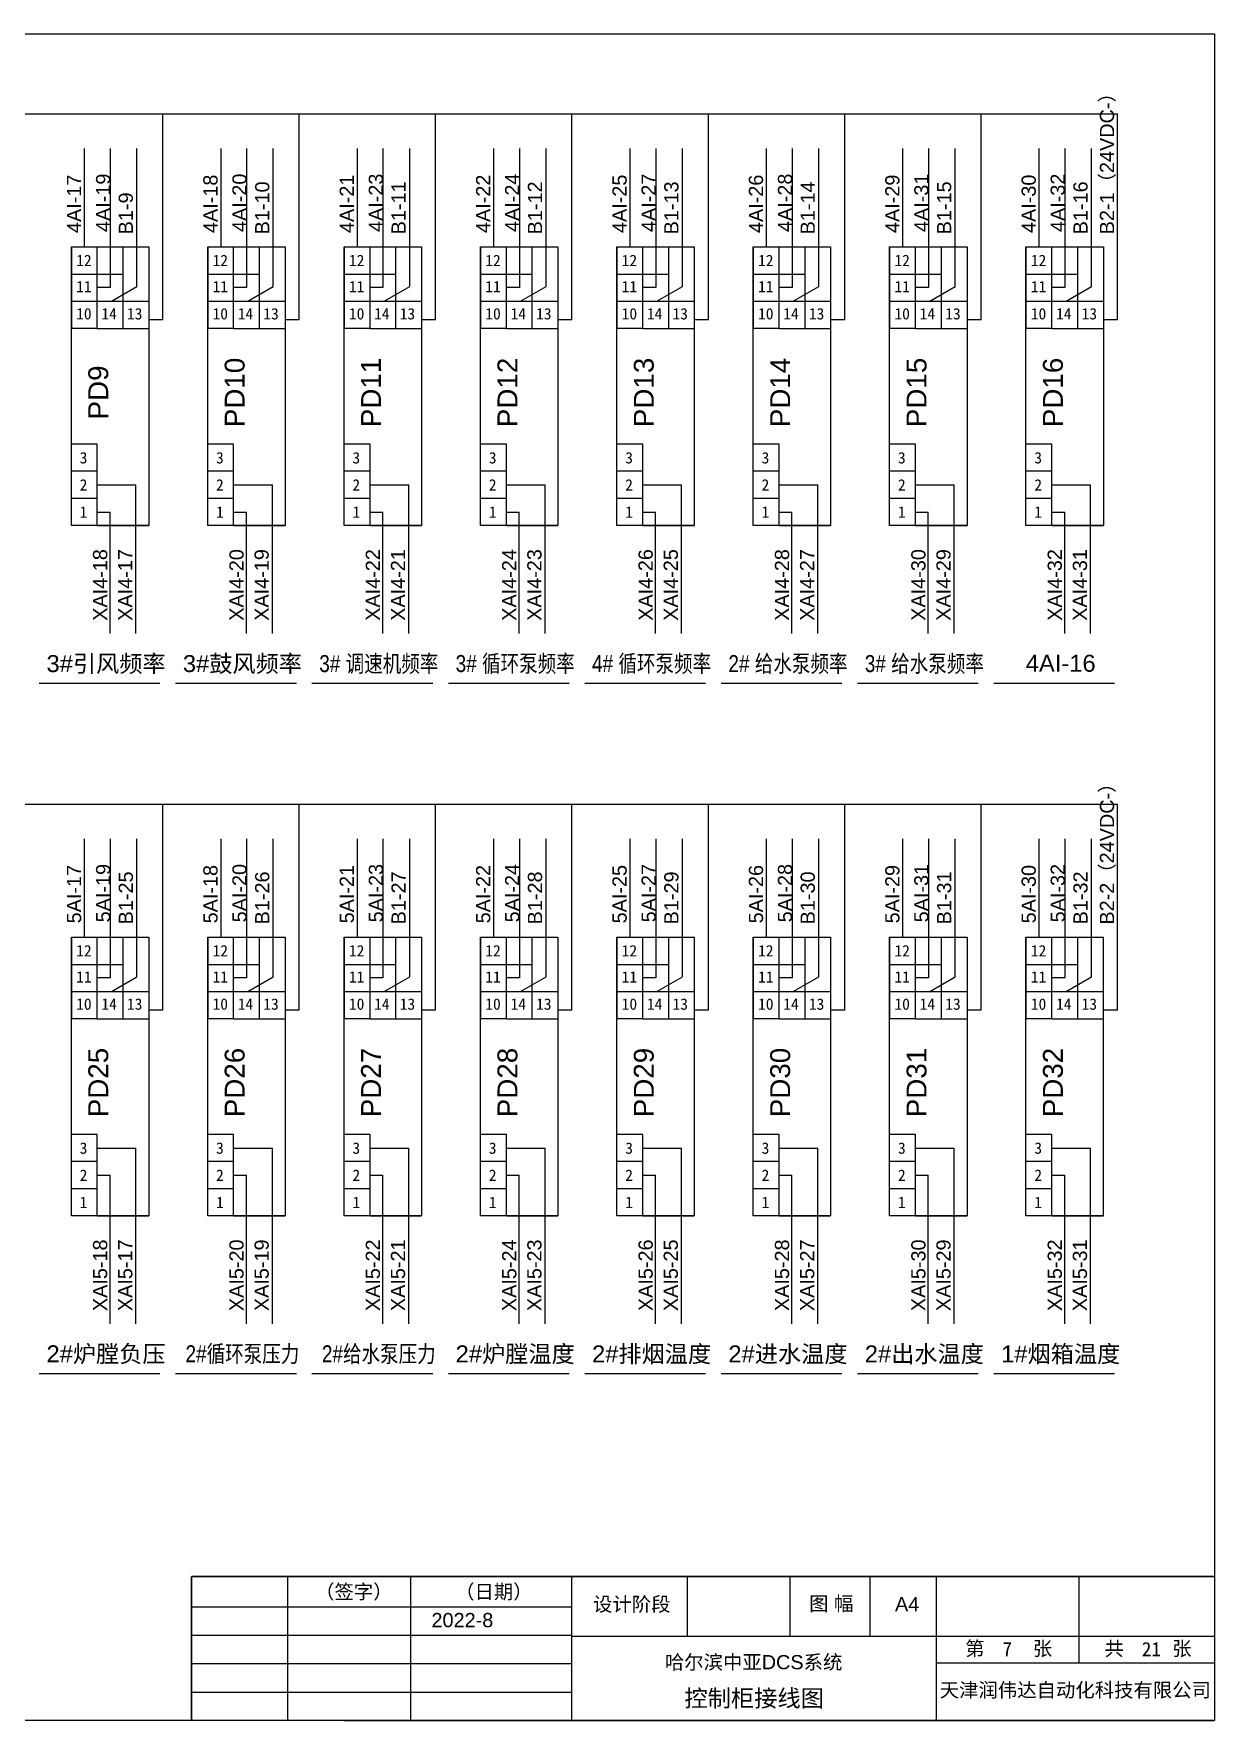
# Model space of a CAD drawing. Extents: x -156069 to -122631, y 9787 to 31117.
# Drawn here: x -153947 to -151867, y 16915 to 19887 of the extents above; entities that cross this region are included whole.
import ezdxf
from ezdxf.enums import TextEntityAlignment as Align

# ---------------------------------------------------------------- set-up
doc = ezdxf.new("R2010")
doc.units = 0
doc.layers.get('0').update_dxf_attribs({"linetype": 'CONTINUOUS'})
doc.layers.add('1', color=143, linetype='CONTINUOUS')
doc.layers.add('TEXT', color=3, linetype='CONTINUOUS')
doc.styles.add('Arial', font='arial.ttf')
doc.styles.get("Standard").update_dxf_attribs({"font": ''})
doc.styles.get('Standard').set_extended_font_data('SimSun')

msp = doc.modelspace()

# ---------------------------------------------------------------- linework, layer by layer
for p, q in [((-155639.3908, 19745.65428), (-152039.3908, 19745.65428)), ((-153719.3908, 19383.08503), (-153719.3908, 19745.65428)), ((-153479.3908, 19383.08503), (-153479.3908, 19745.65428)), ((-153239.3908, 19383.08503), (-153239.3908, 19745.65428)), ((-152999.3908, 19383.08503), (-152999.3908, 19745.65428)), ((-152759.3908, 19383.08503), (-152759.3908, 19745.65428)), ((-152519.3908, 19383.08503), (-152519.3908, 19745.65428)), ((-152279.3908, 19383.08503), (-152279.3908, 19745.65428)), ((-152039.3908, 19383.08503), (-152039.3908, 19745.65428)), ((-153857.58647, 19684.66827), (-153857.58647, 19511.19195)), ((-153811.97833, 19684.66827), (-153811.97833, 19439.62884)), ((-153764.99875, 19441.32991), (-153764.99875, 19684.66827)), ((-153617.58647, 19684.66827), (-153617.58647, 19511.19195)), ((-153571.97833, 19684.66827), (-153571.97833, 19439.62884)), ((-153524.99875, 19441.32991), (-153524.99875, 19684.66827)), ((-153377.58647, 19684.66827), (-153377.58647, 19511.19195)), ((-153331.97833, 19684.66827), (-153331.97833, 19439.62884)), ((-153284.99875, 19441.32991), (-153284.99875, 19684.66827)), ((-153137.58647, 19684.66827), (-153137.58647, 19511.19195)), ((-153091.97833, 19684.66827), (-153091.97833, 19439.62884)), ((-153044.99875, 19441.32991), (-153044.99875, 19684.66827)), ((-152897.58647, 19684.66827), (-152897.58647, 19511.19195)), ((-152851.97833, 19684.66827), (-152851.97833, 19439.62884)), ((-152804.99875, 19441.32991), (-152804.99875, 19684.66827)), ((-152657.58647, 19684.66827), (-152657.58647, 19511.19195)), ((-152611.97833, 19684.66827), (-152611.97833, 19439.62884)), ((-152564.99875, 19441.32991), (-152564.99875, 19684.66827)), ((-152417.58647, 19684.66827), (-152417.58647, 19511.19195)), ((-152371.97833, 19684.66827), (-152371.97833, 19439.62884)), ((-152324.99875, 19441.32991), (-152324.99875, 19684.66827)), ((-152177.58647, 19684.66827), (-152177.58647, 19511.19195)), ((-152131.97833, 19684.66827), (-152131.97833, 19439.62884)), ((-152084.99875, 19441.32991), (-152084.99875, 19684.66827)), ((-153811.97833, 19439.62884), (-153834.78245, 19439.62884)), ((-153809.85924, 19415.59382), (-153764.99875, 19441.32991)), ((-153571.97833, 19439.62884), (-153594.78245, 19439.62884)), ((-153569.85924, 19415.59382), (-153524.99875, 19441.32991)), ((-153331.97833, 19439.62884), (-153354.78245, 19439.62884)), ((-153329.85924, 19415.59382), (-153284.99875, 19441.32991)), ((-153091.97833, 19439.62884), (-153114.78245, 19439.62884)), ((-153089.85924, 19415.59382), (-153044.99875, 19441.32991)), ((-152851.97833, 19439.62884), (-152874.78245, 19439.62884)), ((-152849.85924, 19415.59382), (-152804.99875, 19441.32991)), ((-152611.97833, 19439.62884), (-152634.78245, 19439.62884)), ((-152609.85924, 19415.59382), (-152564.99875, 19441.32991)), ((-152371.97833, 19439.62884), (-152394.78245, 19439.62884)), ((-152369.85924, 19415.59382), (-152324.99875, 19441.32991)), ((-152131.97833, 19439.62884), (-152154.78245, 19439.62884)), ((-152129.85924, 19415.59382), (-152084.99875, 19441.32991)), ((-153719.3908, 19383.08503), (-153743.87048, 19383.08503)), ((-153479.3908, 19383.08503), (-153503.87048, 19383.08503)), ((-153239.3908, 19383.08503), (-153263.87048, 19383.08503)), ((-152999.3908, 19383.08503), (-153023.87048, 19383.08503)), ((-152759.3908, 19383.08503), (-152783.87048, 19383.08503)), ((-152519.3908, 19383.08503), (-152543.87048, 19383.08503)), ((-152279.3908, 19383.08503), (-152303.87048, 19383.08503)), ((-152039.3908, 19383.08503), (-152063.87048, 19383.08503)), ((-153835.33836, 19092.22886), (-153766.67431, 19092.22886)), ((-153766.67431, 18830.63491), (-153766.67431, 19092.22886)), ((-153595.33836, 19092.22886), (-153526.67431, 19092.22886)), ((-153526.67431, 18830.63491), (-153526.67431, 19092.22886)), ((-153355.33836, 19092.22886), (-153286.67431, 19092.22886)), ((-153286.67431, 18830.63491), (-153286.67431, 19092.22886)), ((-153115.33836, 19092.22886), (-153046.67431, 19092.22886)), ((-153046.67431, 18830.63491), (-153046.67431, 19092.22886)), ((-152875.33836, 19092.22886), (-152806.67431, 19092.22886)), ((-152806.67431, 18830.63491), (-152806.67431, 19092.22886)), ((-152635.33836, 19092.22886), (-152566.67431, 19092.22886)), ((-152566.67431, 18830.63491), (-152566.67431, 19092.22886)), ((-152395.33836, 19092.22886), (-152326.67431, 19092.22886)), ((-152326.67431, 18830.63491), (-152326.67431, 19092.22886)), ((-152155.33836, 19092.22886), (-152086.67431, 19092.22886)), ((-152086.67431, 18830.63491), (-152086.67431, 19092.22886)), ((-153834.78245, 19044.4298), (-153812.28245, 19044.4298)), ((-153812.28245, 18830.63491), (-153812.28245, 19044.4298)), ((-153594.78245, 19044.4298), (-153572.28245, 19044.4298)), ((-153572.28245, 18830.63491), (-153572.28245, 19044.4298)), ((-153354.78245, 19044.4298), (-153332.28245, 19044.4298)), ((-153332.28245, 18830.63491), (-153332.28245, 19044.4298)), ((-153114.78245, 19044.4298), (-153092.28245, 19044.4298)), ((-153092.28245, 18830.63491), (-153092.28245, 19044.4298)), ((-152874.78245, 19044.4298), (-152852.28245, 19044.4298)), ((-152852.28245, 18830.63491), (-152852.28245, 19044.4298)), ((-152634.78245, 19044.4298), (-152612.28245, 19044.4298)), ((-152612.28245, 18830.63491), (-152612.28245, 19044.4298)), ((-152394.78245, 19044.4298), (-152372.28245, 19044.4298)), ((-152372.28245, 18830.63491), (-152372.28245, 19044.4298)), ((-152154.78245, 19044.4298), (-152132.28245, 19044.4298)), ((-152132.28245, 18830.63491), (-152132.28245, 19044.4298)), ((-153936.9451, 18743.03828), (-153724.38372, 18743.03828)), ((-153696.9451, 18743.03828), (-153484.38372, 18743.03828)), ((-153456.9451, 18743.03828), (-153244.38372, 18743.03828)), ((-153216.9451, 18743.03828), (-153004.38372, 18743.03828)), ((-152976.9451, 18743.03828), (-152764.38372, 18743.03828)), ((-152736.9451, 18743.03828), (-152524.38372, 18743.03828)), ((-152496.9451, 18743.03828), (-152284.38372, 18743.03828)), ((-152256.9451, 18743.03828), (-152044.38372, 18743.03828)), ((-155639.3908, 18530.07948), (-152039.3908, 18530.07948)), ((-153719.3908, 18167.51024), (-153719.3908, 18530.07948)), ((-153479.3908, 18167.51024), (-153479.3908, 18530.07948)), ((-153239.3908, 18167.51024), (-153239.3908, 18530.07948)), ((-152999.3908, 18167.51024), (-152999.3908, 18530.07948)), ((-152759.3908, 18167.51024), (-152759.3908, 18530.07948)), ((-152519.3908, 18167.51024), (-152519.3908, 18530.07948)), ((-152279.3908, 18167.51024), (-152279.3908, 18530.07948)), ((-152039.3908, 18167.51024), (-152039.3908, 18530.07948)), ((-153857.58647, 18469.09347), (-153857.58647, 18295.61715)), ((-153811.97833, 18469.09347), (-153811.97833, 18224.05404)), ((-153764.99875, 18225.75511), (-153764.99875, 18469.09347)), ((-153617.58647, 18469.09347), (-153617.58647, 18295.61715)), ((-153571.97833, 18469.09347), (-153571.97833, 18224.05404)), ((-153524.99875, 18225.75511), (-153524.99875, 18469.09347)), ((-153377.58647, 18469.09347), (-153377.58647, 18295.61715)), ((-153331.97833, 18469.09347), (-153331.97833, 18224.05404)), ((-153284.99875, 18225.75511), (-153284.99875, 18469.09347)), ((-153137.58647, 18469.09347), (-153137.58647, 18295.61715)), ((-153091.97833, 18469.09347), (-153091.97833, 18224.05404)), ((-153044.99875, 18225.75511), (-153044.99875, 18469.09347)), ((-152897.58647, 18469.09347), (-152897.58647, 18295.61715)), ((-152851.97833, 18469.09347), (-152851.97833, 18224.05404)), ((-152804.99875, 18225.75511), (-152804.99875, 18469.09347)), ((-152657.58647, 18469.09347), (-152657.58647, 18295.61715)), ((-152611.97833, 18469.09347), (-152611.97833, 18224.05404)), ((-152564.99875, 18225.75511), (-152564.99875, 18469.09347)), ((-152417.58647, 18469.09347), (-152417.58647, 18295.61715)), ((-152371.97833, 18469.09347), (-152371.97833, 18224.05404)), ((-152324.99875, 18225.75511), (-152324.99875, 18469.09347)), ((-152177.58647, 18469.09347), (-152177.58647, 18295.61715)), ((-152131.97833, 18469.09347), (-152131.97833, 18224.05404)), ((-152084.99875, 18225.75511), (-152084.99875, 18469.09347)), ((-153811.97833, 18224.05404), (-153834.78245, 18224.05404)), ((-153809.85924, 18200.01903), (-153764.99875, 18225.75511)), ((-153571.97833, 18224.05404), (-153594.78245, 18224.05404)), ((-153569.85924, 18200.01903), (-153524.99875, 18225.75511)), ((-153331.97833, 18224.05404), (-153354.78245, 18224.05404)), ((-153329.85924, 18200.01903), (-153284.99875, 18225.75511)), ((-153091.97833, 18224.05404), (-153114.78245, 18224.05404)), ((-153089.85924, 18200.01903), (-153044.99875, 18225.75511)), ((-152851.97833, 18224.05404), (-152874.78245, 18224.05404)), ((-152849.85924, 18200.01903), (-152804.99875, 18225.75511)), ((-152611.97833, 18224.05404), (-152634.78245, 18224.05404)), ((-152609.85924, 18200.01903), (-152564.99875, 18225.75511)), ((-152371.97833, 18224.05404), (-152394.78245, 18224.05404)), ((-152369.85924, 18200.01903), (-152324.99875, 18225.75511)), ((-152131.97833, 18224.05404), (-152154.78245, 18224.05404)), ((-152129.85924, 18200.01903), (-152084.99875, 18225.75511)), ((-153719.3908, 18167.51024), (-153743.87048, 18167.51024)), ((-153479.3908, 18167.51024), (-153503.87048, 18167.51024)), ((-153239.3908, 18167.51024), (-153263.87048, 18167.51024)), ((-152999.3908, 18167.51024), (-153023.87048, 18167.51024)), ((-152759.3908, 18167.51024), (-152783.87048, 18167.51024)), ((-152519.3908, 18167.51024), (-152543.87048, 18167.51024)), ((-152279.3908, 18167.51024), (-152303.87048, 18167.51024)), ((-152039.3908, 18167.51024), (-152063.87048, 18167.51024)), ((-153835.33836, 17924.45313), (-153766.67431, 17924.45313)), ((-153766.67431, 17615.06011), (-153766.67431, 17924.45313)), ((-153595.33836, 17924.45313), (-153526.67431, 17924.45313)), ((-153526.67431, 17615.06011), (-153526.67431, 17924.45313)), ((-153355.33836, 17924.45313), (-153286.67431, 17924.45313)), ((-153286.67431, 17615.06011), (-153286.67431, 17924.45313)), ((-153115.33836, 17924.45313), (-153046.67431, 17924.45313)), ((-153046.67431, 17615.06011), (-153046.67431, 17924.45313)), ((-152875.33836, 17924.45313), (-152806.67431, 17924.45313)), ((-152806.67431, 17615.06011), (-152806.67431, 17924.45313)), ((-152635.33836, 17924.45313), (-152566.67431, 17924.45313)), ((-152566.67431, 17615.06011), (-152566.67431, 17924.45313)), ((-152395.33836, 17924.45313), (-152326.67431, 17924.45313)), ((-152326.67431, 17615.06011), (-152326.67431, 17924.45313)), ((-152155.33836, 17924.45313), (-152086.67431, 17924.45313)), ((-152086.67431, 17615.06011), (-152086.67431, 17924.45313)), ((-153834.78245, 17876.65406), (-153812.28245, 17876.65406)), ((-153812.28245, 17615.06011), (-153812.28245, 17876.65406)), ((-153594.78245, 17876.65406), (-153572.28245, 17876.65406)), ((-153572.28245, 17615.06011), (-153572.28245, 17876.65406)), ((-153354.78245, 17876.65406), (-153332.28245, 17876.65406)), ((-153332.28245, 17615.06011), (-153332.28245, 17876.65406)), ((-153114.78245, 17876.65406), (-153092.28245, 17876.65406)), ((-153092.28245, 17615.06011), (-153092.28245, 17876.65406)), ((-152874.78245, 17876.65406), (-152852.28245, 17876.65406)), ((-152852.28245, 17615.06011), (-152852.28245, 17876.65406)), ((-152634.78245, 17876.65406), (-152612.28245, 17876.65406)), ((-152612.28245, 17615.06011), (-152612.28245, 17876.65406)), ((-152394.78245, 17876.65406), (-152372.28245, 17876.65406)), ((-152372.28245, 17615.06011), (-152372.28245, 17876.65406)), ((-152154.78245, 17876.65406), (-152132.28245, 17876.65406)), ((-152132.28245, 17615.06011), (-152132.28245, 17876.65406)), ((-153936.9451, 17527.46348), (-153724.38372, 17527.46348)), ((-153696.9451, 17527.46348), (-153484.38372, 17527.46348)), ((-153456.9451, 17527.46348), (-153244.38372, 17527.46348)), ((-153216.9451, 17527.46348), (-153004.38372, 17527.46348)), ((-152976.9451, 17527.46348), (-152764.38372, 17527.46348)), ((-152736.9451, 17527.46348), (-152524.38372, 17527.46348)), ((-152496.9451, 17527.46348), (-152284.38372, 17527.46348)), ((-152256.9451, 17527.46348), (-152044.38372, 17527.46348))]:
    msp.add_line(p, q)
at = {"color": 1}
for p, q in [((-153880.3905, 19511.19195), (-153880.3905, 19463.39289)), ((-153880.3905, 19020.53027), (-153880.3905, 19511.19195)), ((-153880.3905, 19511.19195), (-153744.17441, 19511.19195)), ((-153834.78245, 19463.39289), (-153834.78245, 19511.19195)), ((-153789.17441, 19367.79476), (-153789.17441, 19511.19195)), ((-153744.17441, 19511.19195), (-153744.17441, 19020.53027)), ((-153640.3905, 19511.19195), (-153640.3905, 19463.39289)), ((-153640.3905, 19020.53027), (-153640.3905, 19511.19195)), ((-153640.3905, 19511.19195), (-153504.17441, 19511.19195)), ((-153594.78245, 19463.39289), (-153594.78245, 19511.19195)), ((-153549.17441, 19367.79476), (-153549.17441, 19511.19195)), ((-153504.17441, 19511.19195), (-153504.17441, 19020.53027)), ((-153400.3905, 19511.19195), (-153400.3905, 19463.39289)), ((-153400.3905, 19020.53027), (-153400.3905, 19511.19195)), ((-153400.3905, 19511.19195), (-153264.17441, 19511.19195)), ((-153354.78245, 19463.39289), (-153354.78245, 19511.19195)), ((-153309.17441, 19367.79476), (-153309.17441, 19511.19195)), ((-153264.17441, 19511.19195), (-153264.17441, 19020.53027)), ((-153160.3905, 19511.19195), (-153160.3905, 19463.39289)), ((-153160.3905, 19020.53027), (-153160.3905, 19511.19195)), ((-153160.3905, 19511.19195), (-153024.17441, 19511.19195)), ((-153114.78245, 19463.39289), (-153114.78245, 19511.19195)), ((-153069.17441, 19367.79476), (-153069.17441, 19511.19195)), ((-153024.17441, 19511.19195), (-153024.17441, 19020.53027)), ((-152920.3905, 19511.19195), (-152920.3905, 19463.39289)), ((-152920.3905, 19020.53027), (-152920.3905, 19511.19195)), ((-152920.3905, 19511.19195), (-152784.17441, 19511.19195)), ((-152874.78245, 19463.39289), (-152874.78245, 19511.19195)), ((-152829.17441, 19367.79476), (-152829.17441, 19511.19195)), ((-152784.17441, 19511.19195), (-152784.17441, 19020.53027)), ((-152680.3905, 19511.19195), (-152680.3905, 19463.39289)), ((-152680.3905, 19020.53027), (-152680.3905, 19511.19195)), ((-152680.3905, 19511.19195), (-152544.17441, 19511.19195)), ((-152634.78245, 19463.39289), (-152634.78245, 19511.19195)), ((-152589.17441, 19367.79476), (-152589.17441, 19511.19195)), ((-152544.17441, 19511.19195), (-152544.17441, 19020.53027)), ((-152440.3905, 19511.19195), (-152440.3905, 19463.39289)), ((-152440.3905, 19020.53027), (-152440.3905, 19511.19195)), ((-152440.3905, 19511.19195), (-152304.17441, 19511.19195)), ((-152394.78245, 19463.39289), (-152394.78245, 19511.19195)), ((-152349.17441, 19367.79476), (-152349.17441, 19511.19195)), ((-152304.17441, 19511.19195), (-152304.17441, 19020.53027)), ((-152200.3905, 19511.19195), (-152200.3905, 19463.39289)), ((-152200.3905, 19020.53027), (-152200.3905, 19511.19195)), ((-152200.3905, 19511.19195), (-152064.17441, 19511.19195)), ((-152154.78245, 19463.39289), (-152154.78245, 19511.19195)), ((-152109.17441, 19367.79476), (-152109.17441, 19511.19195)), ((-152064.17441, 19511.19195), (-152064.17441, 19020.53027)), ((-153880.3905, 19463.39289), (-153880.3905, 19367.79476)), ((-153880.3905, 19463.39289), (-153834.78245, 19463.39289)), ((-153834.78245, 19367.79476), (-153834.78245, 19463.39289)), ((-153834.78245, 19463.39289), (-153789.17441, 19463.39289)), ((-153640.3905, 19463.39289), (-153640.3905, 19367.79476)), ((-153640.3905, 19463.39289), (-153594.78245, 19463.39289)), ((-153594.78245, 19367.79476), (-153594.78245, 19463.39289)), ((-153594.78245, 19463.39289), (-153549.17441, 19463.39289)), ((-153400.3905, 19463.39289), (-153400.3905, 19367.79476)), ((-153400.3905, 19463.39289), (-153354.78245, 19463.39289)), ((-153354.78245, 19367.79476), (-153354.78245, 19463.39289)), ((-153354.78245, 19463.39289), (-153309.17441, 19463.39289)), ((-153160.3905, 19463.39289), (-153160.3905, 19367.79476)), ((-153160.3905, 19463.39289), (-153114.78245, 19463.39289)), ((-153114.78245, 19367.79476), (-153114.78245, 19463.39289)), ((-153114.78245, 19463.39289), (-153069.17441, 19463.39289)), ((-152920.3905, 19463.39289), (-152920.3905, 19367.79476)), ((-152920.3905, 19463.39289), (-152874.78245, 19463.39289)), ((-152874.78245, 19367.79476), (-152874.78245, 19463.39289)), ((-152874.78245, 19463.39289), (-152829.17441, 19463.39289)), ((-152680.3905, 19463.39289), (-152680.3905, 19367.79476)), ((-152680.3905, 19463.39289), (-152634.78245, 19463.39289)), ((-152634.78245, 19367.79476), (-152634.78245, 19463.39289)), ((-152634.78245, 19463.39289), (-152589.17441, 19463.39289)), ((-152440.3905, 19463.39289), (-152440.3905, 19367.79476)), ((-152440.3905, 19463.39289), (-152394.78245, 19463.39289)), ((-152394.78245, 19367.79476), (-152394.78245, 19463.39289)), ((-152394.78245, 19463.39289), (-152349.17441, 19463.39289)), ((-152200.3905, 19463.39289), (-152200.3905, 19367.79476)), ((-152200.3905, 19463.39289), (-152154.78245, 19463.39289)), ((-152154.78245, 19367.79476), (-152154.78245, 19463.39289)), ((-152154.78245, 19463.39289), (-152109.17441, 19463.39289)), ((-153880.3905, 19415.59382), (-153834.78245, 19415.59382)), ((-153834.78245, 19415.59382), (-153744.17441, 19415.59382)), ((-153640.3905, 19415.59382), (-153594.78245, 19415.59382)), ((-153594.78245, 19415.59382), (-153504.17441, 19415.59382)), ((-153400.3905, 19415.59382), (-153354.78245, 19415.59382)), ((-153354.78245, 19415.59382), (-153264.17441, 19415.59382)), ((-153160.3905, 19415.59382), (-153114.78245, 19415.59382)), ((-153114.78245, 19415.59382), (-153024.17441, 19415.59382)), ((-152920.3905, 19415.59382), (-152874.78245, 19415.59382)), ((-152874.78245, 19415.59382), (-152784.17441, 19415.59382)), ((-152680.3905, 19415.59382), (-152634.78245, 19415.59382)), ((-152634.78245, 19415.59382), (-152544.17441, 19415.59382)), ((-152440.3905, 19415.59382), (-152394.78245, 19415.59382)), ((-152394.78245, 19415.59382), (-152304.17441, 19415.59382)), ((-152200.3905, 19415.59382), (-152154.78245, 19415.59382)), ((-152154.78245, 19415.59382), (-152064.17441, 19415.59382)), ((-153834.78245, 19367.79476), (-153880.3905, 19367.79476)), ((-153834.78245, 19367.79476), (-153744.17441, 19367.79476)), ((-153594.78245, 19367.79476), (-153640.3905, 19367.79476)), ((-153594.78245, 19367.79476), (-153504.17441, 19367.79476)), ((-153354.78245, 19367.79476), (-153400.3905, 19367.79476)), ((-153354.78245, 19367.79476), (-153264.17441, 19367.79476)), ((-153114.78245, 19367.79476), (-153160.3905, 19367.79476)), ((-153114.78245, 19367.79476), (-153024.17441, 19367.79476)), ((-152874.78245, 19367.79476), (-152920.3905, 19367.79476)), ((-152874.78245, 19367.79476), (-152784.17441, 19367.79476)), ((-152634.78245, 19367.79476), (-152680.3905, 19367.79476)), ((-152634.78245, 19367.79476), (-152544.17441, 19367.79476)), ((-152394.78245, 19367.79476), (-152440.3905, 19367.79476)), ((-152394.78245, 19367.79476), (-152304.17441, 19367.79476)), ((-152154.78245, 19367.79476), (-152200.3905, 19367.79476)), ((-152154.78245, 19367.79476), (-152064.17441, 19367.79476)), ((-153834.78245, 19163.92745), (-153880.3905, 19163.92745)), ((-153880.3905, 19116.12839), (-153880.3905, 19163.92745)), ((-153834.78245, 19116.12839), (-153834.78245, 19163.92745)), ((-153594.78245, 19163.92745), (-153640.3905, 19163.92745)), ((-153640.3905, 19116.12839), (-153640.3905, 19163.92745)), ((-153594.78245, 19116.12839), (-153594.78245, 19163.92745)), ((-153354.78245, 19163.92745), (-153400.3905, 19163.92745)), ((-153400.3905, 19116.12839), (-153400.3905, 19163.92745)), ((-153354.78245, 19116.12839), (-153354.78245, 19163.92745)), ((-153114.78245, 19163.92745), (-153160.3905, 19163.92745)), ((-153160.3905, 19116.12839), (-153160.3905, 19163.92745)), ((-153114.78245, 19116.12839), (-153114.78245, 19163.92745)), ((-152874.78245, 19163.92745), (-152920.3905, 19163.92745)), ((-152920.3905, 19116.12839), (-152920.3905, 19163.92745)), ((-152874.78245, 19116.12839), (-152874.78245, 19163.92745)), ((-152634.78245, 19163.92745), (-152680.3905, 19163.92745)), ((-152680.3905, 19116.12839), (-152680.3905, 19163.92745)), ((-152634.78245, 19116.12839), (-152634.78245, 19163.92745)), ((-152394.78245, 19163.92745), (-152440.3905, 19163.92745)), ((-152440.3905, 19116.12839), (-152440.3905, 19163.92745)), ((-152394.78245, 19116.12839), (-152394.78245, 19163.92745)), ((-152154.78245, 19163.92745), (-152200.3905, 19163.92745)), ((-152200.3905, 19116.12839), (-152200.3905, 19163.92745)), ((-152154.78245, 19116.12839), (-152154.78245, 19163.92745)), ((-153834.78245, 19116.12839), (-153880.3905, 19116.12839)), ((-153880.3905, 19068.32933), (-153880.3905, 19116.12839)), ((-153834.78245, 19116.12839), (-153880.3905, 19116.12839)), ((-153834.78245, 19116.12839), (-153880.3905, 19116.12839)), ((-153834.78245, 19116.12839), (-153880.3905, 19116.12839)), ((-153834.78245, 19068.32933), (-153834.78245, 19116.12839)), ((-153594.78245, 19116.12839), (-153640.3905, 19116.12839)), ((-153640.3905, 19068.32933), (-153640.3905, 19116.12839)), ((-153594.78245, 19116.12839), (-153640.3905, 19116.12839)), ((-153594.78245, 19116.12839), (-153640.3905, 19116.12839)), ((-153594.78245, 19116.12839), (-153640.3905, 19116.12839)), ((-153594.78245, 19068.32933), (-153594.78245, 19116.12839)), ((-153354.78245, 19116.12839), (-153400.3905, 19116.12839)), ((-153400.3905, 19068.32933), (-153400.3905, 19116.12839)), ((-153354.78245, 19116.12839), (-153400.3905, 19116.12839)), ((-153354.78245, 19116.12839), (-153400.3905, 19116.12839)), ((-153354.78245, 19116.12839), (-153400.3905, 19116.12839)), ((-153354.78245, 19068.32933), (-153354.78245, 19116.12839)), ((-153114.78245, 19116.12839), (-153160.3905, 19116.12839)), ((-153160.3905, 19068.32933), (-153160.3905, 19116.12839)), ((-153114.78245, 19116.12839), (-153160.3905, 19116.12839)), ((-153114.78245, 19116.12839), (-153160.3905, 19116.12839)), ((-153114.78245, 19116.12839), (-153160.3905, 19116.12839)), ((-153114.78245, 19068.32933), (-153114.78245, 19116.12839)), ((-152874.78245, 19116.12839), (-152920.3905, 19116.12839)), ((-152920.3905, 19068.32933), (-152920.3905, 19116.12839)), ((-152874.78245, 19116.12839), (-152920.3905, 19116.12839)), ((-152874.78245, 19116.12839), (-152920.3905, 19116.12839)), ((-152874.78245, 19116.12839), (-152920.3905, 19116.12839)), ((-152874.78245, 19068.32933), (-152874.78245, 19116.12839)), ((-152634.78245, 19116.12839), (-152680.3905, 19116.12839)), ((-152680.3905, 19068.32933), (-152680.3905, 19116.12839)), ((-152634.78245, 19116.12839), (-152680.3905, 19116.12839)), ((-152634.78245, 19116.12839), (-152680.3905, 19116.12839)), ((-152634.78245, 19116.12839), (-152680.3905, 19116.12839)), ((-152634.78245, 19068.32933), (-152634.78245, 19116.12839)), ((-152394.78245, 19116.12839), (-152440.3905, 19116.12839)), ((-152440.3905, 19068.32933), (-152440.3905, 19116.12839)), ((-152394.78245, 19116.12839), (-152440.3905, 19116.12839)), ((-152394.78245, 19116.12839), (-152440.3905, 19116.12839)), ((-152394.78245, 19116.12839), (-152440.3905, 19116.12839)), ((-152394.78245, 19068.32933), (-152394.78245, 19116.12839)), ((-152154.78245, 19116.12839), (-152200.3905, 19116.12839)), ((-152200.3905, 19068.32933), (-152200.3905, 19116.12839)), ((-152154.78245, 19116.12839), (-152200.3905, 19116.12839)), ((-152154.78245, 19116.12839), (-152200.3905, 19116.12839)), ((-152154.78245, 19116.12839), (-152200.3905, 19116.12839)), ((-152154.78245, 19068.32933), (-152154.78245, 19116.12839)), ((-153834.78245, 19068.32933), (-153880.3905, 19068.32933)), ((-153880.3905, 19020.53027), (-153880.3905, 19068.32933)), ((-153834.78245, 19068.32933), (-153880.3905, 19068.32933)), ((-153834.78245, 19020.53027), (-153834.78245, 19068.32933)), ((-153594.78245, 19068.32933), (-153640.3905, 19068.32933)), ((-153640.3905, 19020.53027), (-153640.3905, 19068.32933)), ((-153594.78245, 19068.32933), (-153640.3905, 19068.32933)), ((-153594.78245, 19020.53027), (-153594.78245, 19068.32933)), ((-153354.78245, 19068.32933), (-153400.3905, 19068.32933)), ((-153400.3905, 19020.53027), (-153400.3905, 19068.32933)), ((-153354.78245, 19068.32933), (-153400.3905, 19068.32933)), ((-153354.78245, 19020.53027), (-153354.78245, 19068.32933)), ((-153114.78245, 19068.32933), (-153160.3905, 19068.32933)), ((-153160.3905, 19020.53027), (-153160.3905, 19068.32933)), ((-153114.78245, 19068.32933), (-153160.3905, 19068.32933)), ((-153114.78245, 19020.53027), (-153114.78245, 19068.32933)), ((-152874.78245, 19068.32933), (-152920.3905, 19068.32933)), ((-152920.3905, 19020.53027), (-152920.3905, 19068.32933)), ((-152874.78245, 19068.32933), (-152920.3905, 19068.32933)), ((-152874.78245, 19020.53027), (-152874.78245, 19068.32933)), ((-152634.78245, 19068.32933), (-152680.3905, 19068.32933)), ((-152680.3905, 19020.53027), (-152680.3905, 19068.32933)), ((-152634.78245, 19068.32933), (-152680.3905, 19068.32933)), ((-152634.78245, 19020.53027), (-152634.78245, 19068.32933)), ((-152394.78245, 19068.32933), (-152440.3905, 19068.32933)), ((-152440.3905, 19020.53027), (-152440.3905, 19068.32933)), ((-152394.78245, 19068.32933), (-152440.3905, 19068.32933)), ((-152394.78245, 19020.53027), (-152394.78245, 19068.32933)), ((-152154.78245, 19068.32933), (-152200.3905, 19068.32933)), ((-152200.3905, 19020.53027), (-152200.3905, 19068.32933)), ((-152154.78245, 19068.32933), (-152200.3905, 19068.32933)), ((-152154.78245, 19020.53027), (-152154.78245, 19068.32933)), ((-153834.78245, 19020.53027), (-153880.3905, 19020.53027)), ((-153744.17441, 19020.53027), (-153880.3905, 19020.53027)), ((-153834.78245, 19020.53027), (-153744.17441, 19020.53027)), ((-153594.78245, 19020.53027), (-153640.3905, 19020.53027)), ((-153504.17441, 19020.53027), (-153640.3905, 19020.53027)), ((-153594.78245, 19020.53027), (-153504.17441, 19020.53027)), ((-153354.78245, 19020.53027), (-153400.3905, 19020.53027)), ((-153264.17441, 19020.53027), (-153400.3905, 19020.53027)), ((-153354.78245, 19020.53027), (-153264.17441, 19020.53027)), ((-153114.78245, 19020.53027), (-153160.3905, 19020.53027)), ((-153024.17441, 19020.53027), (-153160.3905, 19020.53027)), ((-153114.78245, 19020.53027), (-153024.17441, 19020.53027)), ((-152874.78245, 19020.53027), (-152920.3905, 19020.53027)), ((-152784.17441, 19020.53027), (-152920.3905, 19020.53027)), ((-152874.78245, 19020.53027), (-152784.17441, 19020.53027)), ((-152634.78245, 19020.53027), (-152680.3905, 19020.53027)), ((-152544.17441, 19020.53027), (-152680.3905, 19020.53027)), ((-152634.78245, 19020.53027), (-152544.17441, 19020.53027)), ((-152394.78245, 19020.53027), (-152440.3905, 19020.53027)), ((-152304.17441, 19020.53027), (-152440.3905, 19020.53027)), ((-152394.78245, 19020.53027), (-152304.17441, 19020.53027)), ((-152154.78245, 19020.53027), (-152200.3905, 19020.53027)), ((-152064.17441, 19020.53027), (-152200.3905, 19020.53027)), ((-152154.78245, 19020.53027), (-152064.17441, 19020.53027)), ((-153880.3905, 18295.61715), (-153880.3905, 18247.81809)), ((-153880.3905, 17804.95547), (-153880.3905, 18295.61715)), ((-153880.3905, 18295.61715), (-153744.17441, 18295.61715)), ((-153834.78245, 18247.81809), (-153834.78245, 18295.61715)), ((-153789.17441, 18152.21996), (-153789.17441, 18295.61715)), ((-153744.17441, 18295.61715), (-153744.17441, 17804.95547)), ((-153640.3905, 18295.61715), (-153640.3905, 18247.81809)), ((-153640.3905, 17804.95547), (-153640.3905, 18295.61715)), ((-153640.3905, 18295.61715), (-153504.17441, 18295.61715)), ((-153594.78245, 18247.81809), (-153594.78245, 18295.61715)), ((-153549.17441, 18152.21996), (-153549.17441, 18295.61715)), ((-153504.17441, 18295.61715), (-153504.17441, 17804.95547)), ((-153400.3905, 18295.61715), (-153400.3905, 18247.81809)), ((-153400.3905, 17804.95547), (-153400.3905, 18295.61715)), ((-153400.3905, 18295.61715), (-153264.17441, 18295.61715)), ((-153354.78245, 18247.81809), (-153354.78245, 18295.61715)), ((-153309.17441, 18152.21996), (-153309.17441, 18295.61715)), ((-153264.17441, 18295.61715), (-153264.17441, 17804.95547)), ((-153160.3905, 18295.61715), (-153160.3905, 18247.81809)), ((-153160.3905, 17804.95547), (-153160.3905, 18295.61715)), ((-153160.3905, 18295.61715), (-153024.17441, 18295.61715)), ((-153114.78245, 18247.81809), (-153114.78245, 18295.61715)), ((-153069.17441, 18152.21996), (-153069.17441, 18295.61715)), ((-153024.17441, 18295.61715), (-153024.17441, 17804.95547)), ((-152920.3905, 18295.61715), (-152920.3905, 18247.81809)), ((-152920.3905, 17804.95547), (-152920.3905, 18295.61715)), ((-152920.3905, 18295.61715), (-152784.17441, 18295.61715)), ((-152874.78245, 18247.81809), (-152874.78245, 18295.61715)), ((-152829.17441, 18152.21996), (-152829.17441, 18295.61715)), ((-152784.17441, 18295.61715), (-152784.17441, 17804.95547)), ((-152680.3905, 18295.61715), (-152680.3905, 18247.81809)), ((-152680.3905, 17804.95547), (-152680.3905, 18295.61715)), ((-152680.3905, 18295.61715), (-152544.17441, 18295.61715)), ((-152634.78245, 18247.81809), (-152634.78245, 18295.61715)), ((-152589.17441, 18152.21996), (-152589.17441, 18295.61715)), ((-152544.17441, 18295.61715), (-152544.17441, 17804.95547)), ((-152440.3905, 18295.61715), (-152440.3905, 18247.81809)), ((-152440.3905, 17804.95547), (-152440.3905, 18295.61715)), ((-152440.3905, 18295.61715), (-152304.17441, 18295.61715)), ((-152394.78245, 18247.81809), (-152394.78245, 18295.61715)), ((-152349.17441, 18152.21996), (-152349.17441, 18295.61715)), ((-152304.17441, 18295.61715), (-152304.17441, 17804.95547)), ((-152200.3905, 18295.61715), (-152200.3905, 18247.81809)), ((-152200.3905, 17804.95547), (-152200.3905, 18295.61715)), ((-152200.3905, 18295.61715), (-152064.17441, 18295.61715)), ((-152154.78245, 18247.81809), (-152154.78245, 18295.61715)), ((-152109.17441, 18152.21996), (-152109.17441, 18295.61715)), ((-152064.17441, 17804.95547), (-152064.17441, 18295.61715)), ((-153880.3905, 18247.81809), (-153880.3905, 18152.21996)), ((-153880.3905, 18247.81809), (-153834.78245, 18247.81809)), ((-153834.78245, 18152.21996), (-153834.78245, 18247.81809)), ((-153834.78245, 18247.81809), (-153789.17441, 18247.81809)), ((-153640.3905, 18247.81809), (-153640.3905, 18152.21996)), ((-153640.3905, 18247.81809), (-153594.78245, 18247.81809)), ((-153594.78245, 18152.21996), (-153594.78245, 18247.81809)), ((-153594.78245, 18247.81809), (-153549.17441, 18247.81809)), ((-153400.3905, 18247.81809), (-153400.3905, 18152.21996)), ((-153400.3905, 18247.81809), (-153354.78245, 18247.81809)), ((-153354.78245, 18152.21996), (-153354.78245, 18247.81809)), ((-153354.78245, 18247.81809), (-153309.17441, 18247.81809)), ((-153160.3905, 18247.81809), (-153160.3905, 18152.21996)), ((-153160.3905, 18247.81809), (-153114.78245, 18247.81809)), ((-153114.78245, 18152.21996), (-153114.78245, 18247.81809)), ((-153114.78245, 18247.81809), (-153069.17441, 18247.81809)), ((-152920.3905, 18247.81809), (-152920.3905, 18152.21996)), ((-152920.3905, 18247.81809), (-152874.78245, 18247.81809)), ((-152874.78245, 18152.21996), (-152874.78245, 18247.81809)), ((-152874.78245, 18247.81809), (-152829.17441, 18247.81809)), ((-152680.3905, 18247.81809), (-152680.3905, 18152.21996)), ((-152680.3905, 18247.81809), (-152634.78245, 18247.81809)), ((-152634.78245, 18152.21996), (-152634.78245, 18247.81809)), ((-152634.78245, 18247.81809), (-152589.17441, 18247.81809)), ((-152440.3905, 18247.81809), (-152440.3905, 18152.21996)), ((-152440.3905, 18247.81809), (-152394.78245, 18247.81809)), ((-152394.78245, 18152.21996), (-152394.78245, 18247.81809)), ((-152394.78245, 18247.81809), (-152349.17441, 18247.81809)), ((-152200.3905, 18247.81809), (-152200.3905, 18152.21996)), ((-152200.3905, 18247.81809), (-152154.78245, 18247.81809)), ((-152154.78245, 18152.21996), (-152154.78245, 18247.81809)), ((-152154.78245, 18247.81809), (-152109.17441, 18247.81809)), ((-153880.3905, 18200.01903), (-153834.78245, 18200.01903)), ((-153834.78245, 18200.01903), (-153744.17441, 18200.01903)), ((-153640.3905, 18200.01903), (-153594.78245, 18200.01903)), ((-153594.78245, 18200.01903), (-153504.17441, 18200.01903)), ((-153400.3905, 18200.01903), (-153354.78245, 18200.01903)), ((-153354.78245, 18200.01903), (-153264.17441, 18200.01903)), ((-153160.3905, 18200.01903), (-153114.78245, 18200.01903)), ((-153114.78245, 18200.01903), (-153024.17441, 18200.01903)), ((-152920.3905, 18200.01903), (-152874.78245, 18200.01903)), ((-152874.78245, 18200.01903), (-152784.17441, 18200.01903)), ((-152680.3905, 18200.01903), (-152634.78245, 18200.01903)), ((-152634.78245, 18200.01903), (-152544.17441, 18200.01903)), ((-152440.3905, 18200.01903), (-152394.78245, 18200.01903)), ((-152394.78245, 18200.01903), (-152304.17441, 18200.01903)), ((-152200.3905, 18200.01903), (-152154.78245, 18200.01903)), ((-152154.78245, 18200.01903), (-152064.17441, 18200.01903)), ((-153834.78245, 18152.21996), (-153880.3905, 18152.21996)), ((-153834.78245, 18152.21996), (-153744.17441, 18152.21996)), ((-153594.78245, 18152.21996), (-153640.3905, 18152.21996)), ((-153594.78245, 18152.21996), (-153504.17441, 18152.21996)), ((-153354.78245, 18152.21996), (-153400.3905, 18152.21996)), ((-153354.78245, 18152.21996), (-153264.17441, 18152.21996)), ((-153114.78245, 18152.21996), (-153160.3905, 18152.21996)), ((-153114.78245, 18152.21996), (-153024.17441, 18152.21996)), ((-152874.78245, 18152.21996), (-152920.3905, 18152.21996)), ((-152874.78245, 18152.21996), (-152784.17441, 18152.21996)), ((-152634.78245, 18152.21996), (-152680.3905, 18152.21996)), ((-152634.78245, 18152.21996), (-152544.17441, 18152.21996)), ((-152394.78245, 18152.21996), (-152440.3905, 18152.21996)), ((-152394.78245, 18152.21996), (-152304.17441, 18152.21996)), ((-152154.78245, 18152.21996), (-152200.3905, 18152.21996)), ((-152154.78245, 18152.21996), (-152064.17441, 18152.21996)), ((-153834.78245, 17948.35266), (-153880.3905, 17948.35266)), ((-153880.3905, 17900.55359), (-153880.3905, 17948.35266)), ((-153834.78245, 17900.55359), (-153834.78245, 17948.35266)), ((-153594.78245, 17948.35266), (-153640.3905, 17948.35266)), ((-153640.3905, 17900.55359), (-153640.3905, 17948.35266)), ((-153594.78245, 17900.55359), (-153594.78245, 17948.35266)), ((-153354.78245, 17948.35266), (-153400.3905, 17948.35266)), ((-153400.3905, 17900.55359), (-153400.3905, 17948.35266)), ((-153354.78245, 17900.55359), (-153354.78245, 17948.35266)), ((-153114.78245, 17948.35266), (-153160.3905, 17948.35266)), ((-153160.3905, 17900.55359), (-153160.3905, 17948.35266)), ((-153114.78245, 17900.55359), (-153114.78245, 17948.35266)), ((-152874.78245, 17948.35266), (-152920.3905, 17948.35266)), ((-152920.3905, 17900.55359), (-152920.3905, 17948.35266)), ((-152874.78245, 17900.55359), (-152874.78245, 17948.35266)), ((-152634.78245, 17948.35266), (-152680.3905, 17948.35266)), ((-152680.3905, 17900.55359), (-152680.3905, 17948.35266)), ((-152634.78245, 17900.55359), (-152634.78245, 17948.35266)), ((-152394.78245, 17948.35266), (-152440.3905, 17948.35266)), ((-152440.3905, 17900.55359), (-152440.3905, 17948.35266)), ((-152394.78245, 17900.55359), (-152394.78245, 17948.35266)), ((-152154.78245, 17948.35266), (-152200.3905, 17948.35266)), ((-152200.3905, 17900.55359), (-152200.3905, 17948.35266)), ((-152154.78245, 17900.55359), (-152154.78245, 17948.35266)), ((-153834.78245, 17900.55359), (-153880.3905, 17900.55359)), ((-153880.3905, 17852.75453), (-153880.3905, 17900.55359)), ((-153834.78245, 17900.55359), (-153880.3905, 17900.55359)), ((-153834.78245, 17900.55359), (-153880.3905, 17900.55359)), ((-153834.78245, 17900.55359), (-153880.3905, 17900.55359)), ((-153834.78245, 17852.75453), (-153834.78245, 17900.55359)), ((-153594.78245, 17900.55359), (-153640.3905, 17900.55359)), ((-153640.3905, 17852.75453), (-153640.3905, 17900.55359)), ((-153594.78245, 17900.55359), (-153640.3905, 17900.55359)), ((-153594.78245, 17900.55359), (-153640.3905, 17900.55359)), ((-153594.78245, 17900.55359), (-153640.3905, 17900.55359)), ((-153594.78245, 17852.75453), (-153594.78245, 17900.55359)), ((-153354.78245, 17900.55359), (-153400.3905, 17900.55359)), ((-153400.3905, 17852.75453), (-153400.3905, 17900.55359)), ((-153354.78245, 17900.55359), (-153400.3905, 17900.55359)), ((-153354.78245, 17900.55359), (-153400.3905, 17900.55359)), ((-153354.78245, 17900.55359), (-153400.3905, 17900.55359)), ((-153354.78245, 17852.75453), (-153354.78245, 17900.55359)), ((-153114.78245, 17900.55359), (-153160.3905, 17900.55359)), ((-153160.3905, 17852.75453), (-153160.3905, 17900.55359)), ((-153114.78245, 17900.55359), (-153160.3905, 17900.55359)), ((-153114.78245, 17900.55359), (-153160.3905, 17900.55359)), ((-153114.78245, 17900.55359), (-153160.3905, 17900.55359)), ((-153114.78245, 17852.75453), (-153114.78245, 17900.55359)), ((-152874.78245, 17900.55359), (-152920.3905, 17900.55359)), ((-152920.3905, 17852.75453), (-152920.3905, 17900.55359)), ((-152874.78245, 17900.55359), (-152920.3905, 17900.55359)), ((-152874.78245, 17900.55359), (-152920.3905, 17900.55359)), ((-152874.78245, 17900.55359), (-152920.3905, 17900.55359)), ((-152874.78245, 17852.75453), (-152874.78245, 17900.55359)), ((-152634.78245, 17900.55359), (-152680.3905, 17900.55359)), ((-152680.3905, 17852.75453), (-152680.3905, 17900.55359)), ((-152634.78245, 17900.55359), (-152680.3905, 17900.55359)), ((-152634.78245, 17900.55359), (-152680.3905, 17900.55359)), ((-152634.78245, 17900.55359), (-152680.3905, 17900.55359)), ((-152634.78245, 17852.75453), (-152634.78245, 17900.55359)), ((-152394.78245, 17900.55359), (-152440.3905, 17900.55359)), ((-152440.3905, 17852.75453), (-152440.3905, 17900.55359)), ((-152394.78245, 17900.55359), (-152440.3905, 17900.55359)), ((-152394.78245, 17900.55359), (-152440.3905, 17900.55359)), ((-152394.78245, 17900.55359), (-152440.3905, 17900.55359)), ((-152394.78245, 17852.75453), (-152394.78245, 17900.55359)), ((-152154.78245, 17900.55359), (-152200.3905, 17900.55359)), ((-152200.3905, 17852.75453), (-152200.3905, 17900.55359)), ((-152154.78245, 17900.55359), (-152200.3905, 17900.55359)), ((-152154.78245, 17900.55359), (-152200.3905, 17900.55359)), ((-152154.78245, 17900.55359), (-152200.3905, 17900.55359)), ((-152154.78245, 17852.75453), (-152154.78245, 17900.55359)), ((-153834.78245, 17852.75453), (-153880.3905, 17852.75453)), ((-153880.3905, 17804.95547), (-153880.3905, 17852.75453)), ((-153834.78245, 17852.75453), (-153880.3905, 17852.75453)), ((-153834.78245, 17804.95547), (-153834.78245, 17852.75453)), ((-153594.78245, 17852.75453), (-153640.3905, 17852.75453)), ((-153640.3905, 17804.95547), (-153640.3905, 17852.75453)), ((-153594.78245, 17852.75453), (-153640.3905, 17852.75453)), ((-153594.78245, 17804.95547), (-153594.78245, 17852.75453)), ((-153354.78245, 17852.75453), (-153400.3905, 17852.75453)), ((-153400.3905, 17804.95547), (-153400.3905, 17852.75453)), ((-153354.78245, 17852.75453), (-153400.3905, 17852.75453)), ((-153354.78245, 17804.95547), (-153354.78245, 17852.75453)), ((-153114.78245, 17852.75453), (-153160.3905, 17852.75453)), ((-153160.3905, 17804.95547), (-153160.3905, 17852.75453)), ((-153114.78245, 17852.75453), (-153160.3905, 17852.75453)), ((-153114.78245, 17804.95547), (-153114.78245, 17852.75453)), ((-152874.78245, 17852.75453), (-152920.3905, 17852.75453)), ((-152920.3905, 17804.95547), (-152920.3905, 17852.75453)), ((-152874.78245, 17852.75453), (-152920.3905, 17852.75453)), ((-152874.78245, 17804.95547), (-152874.78245, 17852.75453)), ((-152634.78245, 17852.75453), (-152680.3905, 17852.75453)), ((-152680.3905, 17804.95547), (-152680.3905, 17852.75453)), ((-152634.78245, 17852.75453), (-152680.3905, 17852.75453)), ((-152634.78245, 17804.95547), (-152634.78245, 17852.75453)), ((-152394.78245, 17852.75453), (-152440.3905, 17852.75453)), ((-152440.3905, 17804.95547), (-152440.3905, 17852.75453)), ((-152394.78245, 17852.75453), (-152440.3905, 17852.75453)), ((-152394.78245, 17804.95547), (-152394.78245, 17852.75453)), ((-152154.78245, 17852.75453), (-152200.3905, 17852.75453)), ((-152200.3905, 17804.95547), (-152200.3905, 17852.75453)), ((-152154.78245, 17852.75453), (-152200.3905, 17852.75453)), ((-152154.78245, 17804.95547), (-152154.78245, 17852.75453)), ((-153834.78245, 17804.95547), (-153880.3905, 17804.95547)), ((-153744.17441, 17804.95547), (-153880.3905, 17804.95547)), ((-153834.78245, 17804.95547), (-153744.17441, 17804.95547)), ((-153594.78245, 17804.95547), (-153640.3905, 17804.95547)), ((-153504.17441, 17804.95547), (-153640.3905, 17804.95547)), ((-153594.78245, 17804.95547), (-153504.17441, 17804.95547)), ((-153354.78245, 17804.95547), (-153400.3905, 17804.95547)), ((-153264.17441, 17804.95547), (-153400.3905, 17804.95547)), ((-153354.78245, 17804.95547), (-153264.17441, 17804.95547)), ((-153114.78245, 17804.95547), (-153160.3905, 17804.95547)), ((-153024.17441, 17804.95547), (-153160.3905, 17804.95547)), ((-153114.78245, 17804.95547), (-153024.17441, 17804.95547)), ((-152874.78245, 17804.95547), (-152920.3905, 17804.95547)), ((-152784.17441, 17804.95547), (-152920.3905, 17804.95547)), ((-152874.78245, 17804.95547), (-152784.17441, 17804.95547)), ((-152634.78245, 17804.95547), (-152680.3905, 17804.95547)), ((-152544.17441, 17804.95547), (-152680.3905, 17804.95547)), ((-152634.78245, 17804.95547), (-152544.17441, 17804.95547)), ((-152394.78245, 17804.95547), (-152440.3905, 17804.95547)), ((-152304.17441, 17804.95547), (-152440.3905, 17804.95547)), ((-152394.78245, 17804.95547), (-152304.17441, 17804.95547)), ((-152154.78245, 17804.95547), (-152200.3905, 17804.95547)), ((-152064.17441, 17804.95547), (-152200.3905, 17804.95547)), ((-152154.78245, 17804.95547), (-152064.17441, 17804.95547))]:
    msp.add_line(p, q, dxfattribs=at)
at = {"layer": '1'}
for p, q in [((-156068.88514, 19886.6219), (-151868.88516, 19886.6219)), ((-151868.88516, 19886.6219), (-151868.88516, 16916.62189)), ((-153499.73475, 17170.09574), (-153499.73475, 16915.79723)), ((-153283.36348, 17170.09574), (-153283.36348, 16915.79723)), ((-152999.9437, 17170.09574), (-152999.9437, 16915.79723)), ((-152796.44568, 17170.09574), (-152796.44568, 17065.1886)), ((-152615.81789, 17170.09574), (-152615.81789, 17065.1886)), ((-152475.04695, 17170.09574), (-152475.04695, 17065.1886)), ((-152358.43199, 17170.09574), (-152358.43199, 16915.79723)), ((-152107.22416, 17170.09574), (-152107.22416, 17017.33048)), ((-153668.88521, 17116.62189), (-152999.9437, 17116.62189)), ((-153668.88521, 17066.62189), (-152999.9437, 17066.62189)), ((-152999.9437, 17065.1886), (-152254.42089, 17065.1886)), ((-152255.6855, 17065.1886), (-151868.88516, 17065.1886)), ((-153668.88521, 17016.62189), (-152999.9437, 17016.62189)), ((-151868.88516, 17017.33048), (-152358.43199, 17017.33048)), ((-153668.88521, 16966.62189), (-152999.9437, 16966.62189)), ((-151868.88516, 16916.62189), (-156068.88514, 16916.62189)), ((-153400.31011, 16916.62189), (-153668.88521, 16916.6219)), ((-153400.31011, 16916.62189), (-151868.88516, 16916.62189))]:
    msp.add_line(p, q, dxfattribs=at)
at = {"layer": '1', "const_width": 3}
for points in [[(-153668.88521, 17170.09574), (-151868.88516, 17170.09574)], [(-153668.88521, 16916.6219), (-153668.88521, 17170.09574)]]:
    msp.add_lwpolyline(points, dxfattribs=at)

# ---------------------------------------------------------------- texts
at = {"color": 3, "style": 'Arial'}
for s, p in [('B2-1（24VDC-）', (-152045.3861, 19533.4549)), ('4AI-17', (-153863.12684, 19535.66583)), ('4AI-19', (-153811.97833, 19537.45966)), ('4AI-18', (-153623.12684, 19535.66583)), ('4AI-20', (-153571.97833, 19537.45966)), ('B1-10', (-153532.01125, 19533.4549)), ('4AI-21', (-153383.12684, 19535.66583)), ('4AI-23', (-153331.97833, 19537.45966)), ('B1-11', (-153292.01125, 19533.4549)), ('4AI-22', (-153143.12684, 19535.66583)), ('4AI-24', (-153091.97833, 19537.45966)), ('B1-12', (-153052.01125, 19533.4549)), ('4AI-25', (-152903.12684, 19535.66583)), ('4AI-27', (-152851.97833, 19537.45966)), ('B1-13', (-152812.01125, 19533.4549)), ('4AI-26', (-152663.12684, 19535.66583)), ('4AI-28', (-152611.97833, 19537.45966)), ('B1-14', (-152572.01125, 19533.4549)), ('4AI-29', (-152423.12684, 19535.66583)), ('4AI-31', (-152371.97833, 19537.45966)), ('B1-15', (-152332.01125, 19533.4549)), ('4AI-30', (-152183.12684, 19535.66583)), ('4AI-32', (-152131.97833, 19537.45966)), ('B1-16', (-152092.01125, 19533.4549)), ('B1-9', (-153772.01125, 19533.4549)), ('XAI4-18', (-153817.28232, 18852.89786)), ('XAI4-17', (-153773.04695, 18852.89786)), ('XAI4-20', (-153577.28232, 18852.89786)), ('XAI4-19', (-153533.04695, 18852.89786)), ('XAI4-22', (-153337.28232, 18852.89786)), ('XAI4-21', (-153293.04695, 18852.89786)), ('XAI4-24', (-153097.28232, 18852.89786)), ('XAI4-23', (-153053.04695, 18852.89786)), ('XAI4-26', (-152857.28232, 18852.89786)), ('XAI4-25', (-152813.04695, 18852.89786)), ('XAI4-28', (-152617.28232, 18852.89786)), ('XAI4-27', (-152573.04695, 18852.89786)), ('XAI4-30', (-152377.28232, 18852.89786)), ('XAI4-29', (-152333.04695, 18852.89786)), ('XAI4-32', (-152137.28232, 18852.89786)), ('XAI4-31', (-152093.04695, 18852.89786)), ('B2-2（24VDC-）', (-152045.3861, 18317.8801)), ('5AI-20', (-153571.97833, 18321.88486)), ('5AI-24', (-153091.97833, 18321.88486)), ('5AI-17', (-153863.12684, 18320.09103)), ('5AI-19', (-153811.97833, 18321.88486)), ('B1-25', (-153772.01125, 18318.33998)), ('5AI-18', (-153623.12684, 18320.09103)), ('B1-26', (-153532.01125, 18318.33998)), ('5AI-21', (-153383.12684, 18320.09103)), ('5AI-23', (-153331.97833, 18321.88486)), ('B1-27', (-153292.01125, 18318.33998)), ('5AI-22', (-153143.12684, 18320.09103)), ('B1-28', (-153052.01125, 18318.33998)), ('5AI-25', (-152903.12684, 18320.09103)), ('5AI-27', (-152851.97833, 18321.88486)), ('B1-29', (-152812.01125, 18318.33998)), ('5AI-26', (-152663.12684, 18320.09103)), ('5AI-28', (-152611.97833, 18321.88486)), ('B1-30', (-152572.01125, 18318.33998)), ('5AI-29', (-152423.12684, 18320.09103)), ('5AI-31', (-152371.97833, 18321.88486)), ('B1-31', (-152332.01125, 18318.33998)), ('5AI-30', (-152183.12684, 18320.09103)), ('5AI-32', (-152131.97833, 18321.88486)), ('B1-32', (-152092.01125, 18318.33998)), ('XAI5-18', (-153817.28232, 17637.32306)), ('XAI5-17', (-153773.04695, 17637.32306)), ('XAI5-20', (-153577.28232, 17637.32306)), ('XAI5-19', (-153533.04695, 17637.32306)), ('XAI5-22', (-153337.28232, 17637.32306)), ('XAI5-21', (-153293.04695, 17637.32306)), ('XAI5-24', (-153097.28232, 17637.32306)), ('XAI5-23', (-153053.04695, 17637.32306)), ('XAI5-26', (-152857.28232, 17637.32306)), ('XAI5-25', (-152813.04695, 17637.32306)), ('XAI5-28', (-152617.28232, 17637.32306)), ('XAI5-27', (-152573.04695, 17637.32306)), ('XAI5-30', (-152377.28232, 17637.32306)), ('XAI5-29', (-152333.04695, 17637.32306)), ('XAI5-32', (-152137.28232, 17637.32306)), ('XAI5-31', (-152093.04695, 17637.32306))]:
    msp.add_text(s, height=25, rotation=90, dxfattribs=at).set_placement(p)
at = {"color": 3}
for s, p in [('12', (-153858.31144, 19487.44866)), ('12', (-153618.31144, 19487.44866)), ('12', (-153378.31144, 19487.44866)), ('12', (-153138.31144, 19487.44866)), ('12', (-152898.31144, 19487.44866)), ('12', (-152658.31144, 19487.44866)), ('12', (-152418.31144, 19487.44866)), ('12', (-152178.31144, 19487.44866)), ('11', (-153858.31144, 19441.36563)), ('11', (-153618.31144, 19441.36563)), ('11', (-153378.31144, 19441.36563)), ('11', (-153138.31144, 19441.36563)), ('11', (-152898.31144, 19441.36563)), ('11', (-152658.31144, 19441.36563)), ('11', (-152418.31144, 19441.36563)), ('11', (-152178.31144, 19441.36563)), ('10', (-153858.31144, 19393.56657)), ('14', (-153813.91949, 19393.56657)), ('13', (-153768.91949, 19393.56657)), ('10', (-153618.31144, 19393.56657)), ('14', (-153573.91949, 19393.56657)), ('13', (-153528.91949, 19393.56657)), ('10', (-153378.31144, 19393.56657)), ('14', (-153333.91949, 19393.56657)), ('13', (-153288.91949, 19393.56657)), ('10', (-153138.31144, 19393.56657)), ('14', (-153093.91949, 19393.56657)), ('13', (-153048.91949, 19393.56657)), ('10', (-152898.31144, 19393.56657)), ('14', (-152853.91949, 19393.56657)), ('13', (-152808.91949, 19393.56657)), ('10', (-152658.31144, 19393.56657)), ('14', (-152613.91949, 19393.56657)), ('13', (-152568.91949, 19393.56657)), ('10', (-152418.31144, 19393.56657)), ('14', (-152373.91949, 19393.56657)), ('13', (-152328.91949, 19393.56657)), ('10', (-152178.31144, 19393.56657)), ('14', (-152133.91949, 19393.56657)), ('13', (-152088.91949, 19393.56657)), ('3', (-153858.91949, 19139.96577)), ('3', (-153618.91949, 19139.96577)), ('3', (-153378.91949, 19139.96577)), ('3', (-153138.91949, 19139.96577)), ('3', (-152898.91949, 19139.96577)), ('3', (-152658.91949, 19139.96577)), ('3', (-152418.91949, 19139.96577)), ('3', (-152178.91949, 19139.96577)), ('2', (-153858.91949, 19092.1667)), ('2', (-153618.91949, 19092.1667)), ('2', (-153378.91949, 19092.1667)), ('2', (-153138.91949, 19092.1667)), ('2', (-152898.91949, 19092.1667)), ('2', (-152658.91949, 19092.1667)), ('2', (-152418.91949, 19092.1667)), ('2', (-152178.91949, 19092.1667)), ('1', (-153858.91949, 19044.36764)), ('1', (-153618.91949, 19044.36764)), ('1', (-153378.91949, 19044.36764)), ('1', (-153138.91949, 19044.36764)), ('1', (-152898.91949, 19044.36764)), ('1', (-152658.91949, 19044.36764)), ('1', (-152418.91949, 19044.36764)), ('1', (-152178.91949, 19044.36764)), ('12', (-153858.31144, 18271.87386)), ('12', (-153618.31144, 18271.87386)), ('12', (-153378.31144, 18271.87386)), ('12', (-153138.31144, 18271.87386)), ('12', (-152898.31144, 18271.87386)), ('12', (-152658.31144, 18271.87386)), ('12', (-152418.31144, 18271.87386)), ('12', (-152178.31144, 18271.87386)), ('11', (-153858.31144, 18225.79084)), ('11', (-153618.31144, 18225.79084)), ('11', (-153378.31144, 18225.79084)), ('11', (-153138.31144, 18225.79084)), ('11', (-152898.31144, 18225.79084)), ('11', (-152658.31144, 18225.79084)), ('11', (-152418.31144, 18225.79084)), ('11', (-152178.31144, 18225.79084)), ('10', (-153858.31144, 18177.99178)), ('14', (-153813.91949, 18177.99178)), ('13', (-153768.91949, 18177.99178)), ('10', (-153618.31144, 18177.99178)), ('14', (-153573.91949, 18177.99178)), ('13', (-153528.91949, 18177.99178)), ('10', (-153378.31144, 18177.99178)), ('14', (-153333.91949, 18177.99178)), ('13', (-153288.91949, 18177.99178)), ('10', (-153138.31144, 18177.99178)), ('14', (-153093.91949, 18177.99178)), ('13', (-153048.91949, 18177.99178)), ('10', (-152898.31144, 18177.99178)), ('14', (-152853.91949, 18177.99178)), ('13', (-152808.91949, 18177.99178)), ('10', (-152658.31144, 18177.99178)), ('14', (-152613.91949, 18177.99178)), ('13', (-152568.91949, 18177.99178)), ('10', (-152418.31144, 18177.99178)), ('14', (-152373.91949, 18177.99178)), ('13', (-152328.91949, 18177.99178)), ('10', (-152178.31144, 18177.99178)), ('14', (-152133.91949, 18177.99178)), ('13', (-152088.91949, 18177.99178)), ('3', (-153858.91949, 17924.39097)), ('3', (-153618.91949, 17924.39097)), ('3', (-153378.91949, 17924.39097)), ('3', (-153138.91949, 17924.39097)), ('3', (-152898.91949, 17924.39097)), ('3', (-152658.91949, 17924.39097)), ('3', (-152418.91949, 17924.39097)), ('3', (-152178.91949, 17924.39097)), ('2', (-153858.91949, 17876.59191)), ('2', (-153618.91949, 17876.59191)), ('2', (-153378.91949, 17876.59191)), ('2', (-153138.91949, 17876.59191)), ('2', (-152898.91949, 17876.59191)), ('2', (-152658.91949, 17876.59191)), ('2', (-152418.91949, 17876.59191)), ('2', (-152178.91949, 17876.59191)), ('1', (-153858.91949, 17828.79284)), ('1', (-153618.91949, 17828.79284)), ('1', (-153378.91949, 17828.79284)), ('1', (-153138.91949, 17828.79284)), ('1', (-152898.91949, 17828.79284)), ('1', (-152658.91949, 17828.79284)), ('1', (-152418.91949, 17828.79284)), ('1', (-152178.91949, 17828.79284))]:
    msp.add_text(s, height=20, dxfattribs=at).set_placement(p, align=Align.MIDDLE_CENTER)
at = {"color": 3, "style": 'Arial'}
for s, p in [('PD9', (-153833.01831, 19254.9685)), ('PD10', (-153593.01831, 19254.9685)), ('PD11', (-153353.01831, 19254.9685)), ('PD12', (-153113.01831, 19254.9685)), ('PD13', (-152873.01831, 19254.9685)), ('PD14', (-152633.01831, 19254.9685)), ('PD15', (-152393.01831, 19254.9685)), ('PD16', (-152153.01831, 19254.9685)), ('PD25', (-153833.01831, 18039.83873)), ('PD26', (-153593.01831, 18039.83873)), ('PD27', (-153353.01831, 18039.83873)), ('PD28', (-153113.01831, 18039.83873)), ('PD29', (-152873.01831, 18039.83873)), ('PD30', (-152633.01831, 18039.83873)), ('PD31', (-152393.01831, 18039.83873)), ('PD32', (-152153.01831, 18039.83873))]:
    msp.add_text(s, height=35, rotation=90, dxfattribs=at).set_placement(p, align=Align.MIDDLE_CENTER)
at = {"layer": '1', "style": 'Arial'}
for s, p in [('（签字）', (-153451.48766, 17130.69397)), ('（日期）', (-153205.05058, 17130.69397)), ('设计阶段', (-152962.27083, 17108.72933)), ('图 幅', (-152582.00997, 17109.87281)), ('A4', (-152430.88648, 17108.77731)), ('2022-8', (-153246.62807, 17080.77856))]:
    msp.add_text(s, height=25, dxfattribs=at).set_placement(p)
at = {"layer": '1'}
for s, p in [('第     张', (-152307.40892, 17030.67308)), ('共     张', (-152062.22543, 17030.67308)), ('7', (-152241.85003, 17029.618)), ('21', (-151996.66655, 17029.618))]:
    msp.add_text(s, height=25, dxfattribs=at).set_placement(p)
at = {"layer": '1', "style": 'Arial'}
for s, height, p in [('哈尔滨中亚DCS系统', 25, (-152679.73327, 17019.16586)), ('控制柜接线图', 30, (-152678.72575, 16955.6945)), ('天津润伟达自动化科技有限公司', 25, (-152113.53732, 16970.13941))]:
    msp.add_text(s, height=height, dxfattribs=at).set_placement(p, align=Align.MIDDLE_CENTER)
at = {"layer": 'TEXT', "style": 'Arial'}
for s, p in [('3#引风频率', (-153819.32767, 18778.15778)), ('3#鼓风频率', (-153579.32767, 18778.15778)), ('4AI-16', (-152139.32767, 18778.15778)), ('2#炉膛负压', (-153819.32767, 17562.58299)), ('2#炉膛温度', (-153099.32767, 17562.58299)), ('2#排烟温度', (-152859.32767, 17562.58299)), ('2#进水温度', (-152619.32767, 17562.58299)), ('2#出水温度', (-152379.32767, 17562.58299)), ('1#烟箱温度', (-152139.32767, 17562.58299))]:
    msp.add_text(s, height=29.9, dxfattribs=at).set_placement(p, align=Align.MIDDLE)
at = {"layer": 'TEXT', "style": 'Arial', "width": 0.8}
for s, p in [('3# 调速机频率', (-153339.32767, 18778.15778)), ('3# 循环泵频率', (-153099.32767, 18778.15778)), ('4# 循环泵频率', (-152859.32767, 18778.15778)), ('2# 给水泵频率', (-152619.32767, 18778.15778)), ('3# 给水泵频率', (-152379.32767, 18778.15778)), ('2#循环泵压力', (-153579.32767, 17562.58299)), ('2#给水泵压力', (-153339.32767, 17562.58299))]:
    msp.add_text(s, height=29.9, dxfattribs=at).set_placement(p, align=Align.MIDDLE)

doc.saveas('drawing.dxf')
